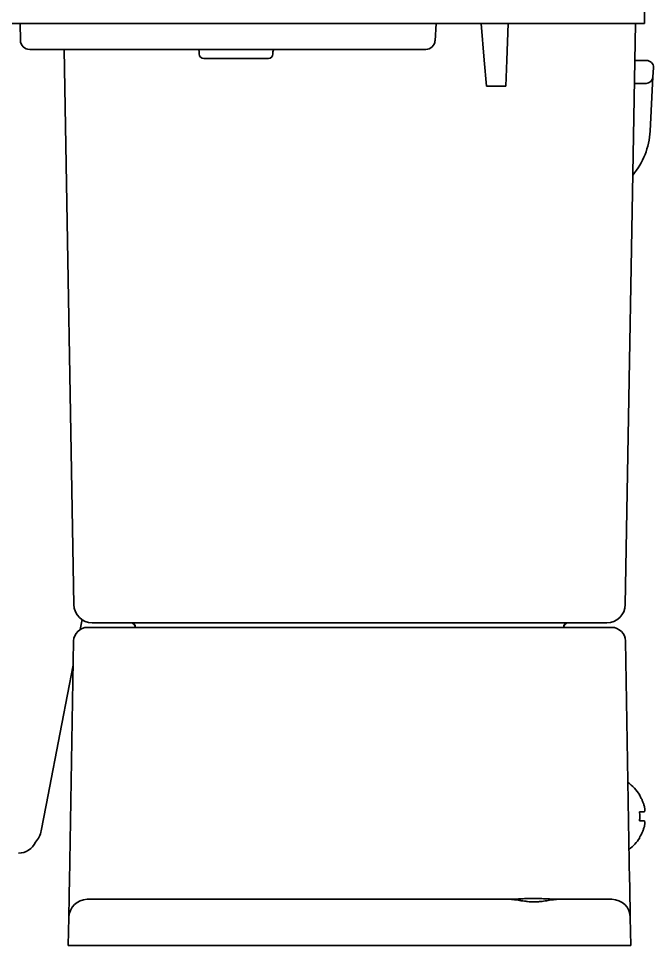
# Model space of a CAD drawing. Extents: x 5809 to 10669, y -850 to 3566.
# Drawn here: x 6610.7 to 6679.5, y 1270.8 to 1371.4 of the extents above; entities that cross this region are included whole.
import ezdxf

# ---------------------------------------------------------------- set-up
doc = ezdxf.new("R2010")
doc.units = 0
doc.header["$LTSCALE"] = 5
doc.layers.add('1', color=7, linetype='CONTINUOUS', true_color=0xffffff)

msp = doc.modelspace()

# ---------------------------------------------------------------- linework, layer by layer
at = {"layer": '1', "color": 7, "linetype": 'Continuous', "lineweight": 35}
for p, q in [((6678.57, 1370.83), (6678.57, 1372.83)), ((6678.57, 1370.83), (5822.57, 1370.83)), ((6610.85, 1370.83), (6610.88, 1369.01)), ((6655.84, 1368.96), (6655.97, 1370.83)), ((6661.19, 1366.87), (6660.84, 1370.83)), ((6663.77, 1370.83), (6663.63, 1366.87)), ((6676.47, 1307.79), (6677.57, 1370.83)), ((6611.88, 1368.03), (6612.88, 1368.03)), ((6612.88, 1368.03), (6653.84, 1368.03)), ((6616.67, 1307.79), (6615.62, 1368.03)), ((6630.27, 1367.78), (6630.27, 1367.53)), ((6638.27, 1367.53), (6638.27, 1367.78)), ((6653.84, 1368.03), (6654.84, 1368.03)), ((6630.77, 1367.03), (6637.77, 1367.03)), ((6661.44, 1364.03), (6661.19, 1366.87)), ((6663.63, 1366.87), (6663.54, 1364.03)), ((6678.78, 1366.83), (6677.5, 1366.83)), ((6679.48, 1365.04), (6679.53, 1366.04)), ((6679.48, 1365.04), (6679.17, 1359.15)), ((6661.44, 1364.03), (6663.54, 1364.03)), ((6678.73, 1364.33), (6677.46, 1364.33)), ((6617.56, 1306.17), (6617.35, 1305.1)), ((6618.15, 1305.33), (6620.65, 1305.33)), ((6620.67, 1305.83), (6618.67, 1305.83)), ((6620.65, 1305.33), (6672.5, 1305.33)), ((6672.47, 1305.83), (6620.67, 1305.83)), ((6623.33, 1305.33), (6623.33, 1305.33)), ((6669.81, 1305.33), (6669.81, 1305.33)), ((6674.47, 1305.83), (6672.47, 1305.83)), ((6672.5, 1305.33), (6675, 1305.33)), ((6616.19, 1277.79), (6616.65, 1303.85)), ((6676.5, 1303.85), (6676.95, 1277.79)), ((6616.6, 1301.22), (6615.38, 1294.88)), ((6615.38, 1294.88), (6613.68, 1286.06)), ((6678.02, 1287.13), (6678.05, 1287.13)), ((6613.68, 1286.06), (6613.14, 1283.27)), ((6678.05, 1282.53), (6678.02, 1282.53)), ((6618.13, 1275.83), (6620.13, 1275.83)), ((6620.13, 1275.83), (6664, 1275.83)), ((6669.15, 1275.83), (6673.02, 1275.83)), ((6673.02, 1275.83), (6675.02, 1275.83)), ((6616.07, 1270.83), (6616.13, 1273.86)), ((6677.02, 1273.86), (6677.07, 1270.83)), ((6620.07, 1270.83), (6616.07, 1270.83)), ((6673.07, 1270.83), (6620.07, 1270.83)), ((6677.07, 1270.83), (6673.07, 1270.83))]:
    msp.add_line(p, q, dxfattribs=at)
for centre, radius, start, end in [((6611.88, 1369.03), 1, 181, 270), ((6654.84, 1369.03), 1, 270, 356), ((6630.02, 1367.78), 0.25, 0, 90), ((6630.77, 1367.53), 0.5, 180, 270), ((6637.77, 1367.53), 0.5, 270, 0), ((6638.52, 1367.78), 0.25, 90, 180), ((6678.78, 1366.08), 0.75, 357, 90), ((6678.73, 1365.08), 0.75, 270, 357), ((6671.18, 1359.57), 8, 319.7329, 357), ((6618.67, 1307.83), 2, 181, 270), ((6674.47, 1307.83), 2, 270, 359), ((6618.15, 1303.83), 1.5, 90, 179), ((6622.83, 1305.33), 0.5, 1, 90), ((6622.87, 1305.33), 0.5, 0, 90), ((6670.27, 1305.33), 0.5, 90, 180), ((6670.31, 1305.33), 0.5, 90, 179), ((6675, 1303.83), 1.5, 1, 90), ((6673.95, 1284.63), 4.8, 31.5837, 54.15), ((6674.27, 1284.83), 3.78, 0.0035, 7.6041), ((6674.27, 1284.83), 3.78, 352.3959, 359.9965), ((6610.69, 1283.75), 2.5, 316.6472, 349.0889), ((6673.95, 1285.03), 4.8, 307.7467, 328.4186), ((6618.13, 1273.83), 2, 90, 179), ((6675.02, 1273.83), 2, 1, 90)]:
    msp.add_arc(centre, radius, start, end, dxfattribs=at)
msp.add_ellipse((6610.67, 1282.83), major_axis=(-1.41, 1.41), ratio=0.999695, start_param=2.356347, end_param=3.517366, dxfattribs=at)
for points in [[(6678.57, 1285.83), (6678.55, 1285.88), (6678.53, 1285.99), (6678.47, 1286.15), (6678.42, 1286.31), (6678.36, 1286.46), (6678.29, 1286.62), (6678.22, 1286.77), (6678.13, 1286.94), (6678.06, 1287.06), (6678.02, 1287.13)], [(6678.57, 1285.33), (6678.57, 1285.35), (6678.58, 1285.4), (6678.58, 1285.47), (6678.58, 1285.54), (6678.58, 1285.61), (6678.58, 1285.68), (6678.58, 1285.75), (6678.57, 1285.8), (6678.57, 1285.83)], [(6678.57, 1284.33), (6678.55, 1284.33), (6678.53, 1284.33), (6678.47, 1284.33), (6678.42, 1284.33), (6678.36, 1284.33), (6678.29, 1284.33), (6678.22, 1284.33), (6678.13, 1284.33), (6678.06, 1284.33), (6678.02, 1284.33)], [(6678.57, 1283.83), (6678.57, 1283.85), (6678.58, 1283.9), (6678.58, 1283.98), (6678.58, 1284.05), (6678.58, 1284.12), (6678.58, 1284.19), (6678.58, 1284.26), (6678.57, 1284.3), (6678.57, 1284.33)]]:
    msp.add_open_spline(points, degree=3, dxfattribs=at)
for points, knots in [([(6678.02, 1285.33), (6678.14, 1285.33), (6678.25, 1285.33), (6678.39, 1285.33), (6678.43, 1285.33), (6678.51, 1285.33), (6678.54, 1285.33), (6678.57, 1285.33)], [0, 0, 0, 0, 0.5, 0.5, 0.75, 0.75, 1, 1, 1, 1]), ([(6678.02, 1282.53), (6678.14, 1282.73), (6678.25, 1282.94), (6678.39, 1283.26), (6678.43, 1283.37), (6678.51, 1283.6), (6678.54, 1283.71), (6678.57, 1283.83)], [0, 0, 0, 0, 0.5, 0.5, 0.75, 0.75, 1, 1, 1, 1]), ([(6616.13, 1273.86), (6616.13, 1273.86), (6616.13, 1273.86), (6616.13, 1273.87), (6616.13, 1273.88), (6616.13, 1273.9), (6616.13, 1273.92), (6616.13, 1273.98), (6616.13, 1274.01), (6616.13, 1274.07), (6616.13, 1274.11), (6616.13, 1274.14), (6616.13, 1274.17), (6616.13, 1274.18), (6616.13, 1274.25), (6616.13, 1274.31), (6616.14, 1274.44), (6616.14, 1274.51), (6616.14, 1274.74), (6616.14, 1274.9), (6616.15, 1275.14), (6616.15, 1275.18), (6616.15, 1275.28), (6616.15, 1275.43), (6616.16, 1275.58), (6616.16, 1275.9), (6616.17, 1276.12), (6616.17, 1276.41), (6616.17, 1276.47), (6616.17, 1276.59), (6616.18, 1276.76), (6616.18, 1276.94), (6616.18, 1277.18), (6616.19, 1277.3), (6616.19, 1277.49), (6616.19, 1277.58), (6616.19, 1277.68), (6616.19, 1277.73), (6616.19, 1277.76), (6616.19, 1277.78), (6616.19, 1277.79)], [0, 0, 0, 0, 0.027789, 0.027789, 0.059151, 0.059151, 0.121874, 0.121874, 0.184598, 0.184598, 0.215959, 0.23164, 0.23164, 0.247321, 0.247321, 0.310044, 0.310044, 0.372767, 0.372767, 0.498214, 0.498214, 0.529576, 0.529576, 0.560937, 0.62366, 0.62366, 0.749107, 0.749107, 0.780469, 0.780469, 0.81183, 0.874553, 0.874553, 0.937277, 0.937277, 0.968638, 0.984319, 0.99216, 0.99216, 1, 1, 1, 1]), ([(6676.95, 1277.79), (6676.95, 1277.78), (6676.95, 1277.76), (6676.95, 1277.73), (6676.95, 1277.68), (6676.96, 1277.58), (6676.96, 1277.36), (6676.96, 1277.18), (6676.97, 1276.82), (6676.97, 1276.59), (6676.98, 1275.9), (6676.99, 1275.47), (6677, 1275.08), (6677, 1275.05), (6677, 1275.01), (6677, 1274.98), (6677, 1274.92), (6677, 1274.79), (6677.01, 1274.66), (6677.01, 1274.44), (6677.01, 1274.31), (6677.01, 1274.18), (6677.01, 1274.17), (6677.01, 1274.14), (6677.02, 1274.11), (6677.02, 1274.07), (6677.02, 1274.01), (6677.02, 1273.98), (6677.02, 1273.92), (6677.02, 1273.9), (6677.02, 1273.87), (6677.02, 1273.86), (6677.02, 1273.86)], [0, 0, 0, 0, 0.007834, 0.007834, 0.015669, 0.031338, 0.062676, 0.125352, 0.125352, 0.250703, 0.250703, 0.501407, 0.501407, 0.517076, 0.517076, 0.532745, 0.532745, 0.564083, 0.626759, 0.626759, 0.75211, 0.75211, 0.767779, 0.767779, 0.783448, 0.814786, 0.814786, 0.877462, 0.877462, 0.940138, 0.940138, 1, 1, 1, 1]), ([(6669.2, 1275.83), (6669.1, 1275.83), (6669, 1275.83), (6668.79, 1275.84), (6668.69, 1275.84), (6668.47, 1275.85), (6668.36, 1275.86), (6668.2, 1275.87), (6668.15, 1275.87), (6668.04, 1275.88), (6667.98, 1275.88), (6667.82, 1275.89), (6667.59, 1275.9), (6667.26, 1275.92), (6666.92, 1275.93), (6666.69, 1275.93), (6666.46, 1275.93), (6666.35, 1275.93), (6666.12, 1275.92), (6666.01, 1275.92), (6665.78, 1275.91), (6665.67, 1275.91), (6665.44, 1275.9), (6665.33, 1275.89), (6665.16, 1275.88), (6665.11, 1275.88), (6665, 1275.87), (6664.94, 1275.87), (6664.78, 1275.86), (6664.67, 1275.85), (6664.46, 1275.84), (6664.36, 1275.84), (6664.15, 1275.83), (6664.05, 1275.83), (6663.94, 1275.83)], [0, 0, 0, 0, 0.0625, 0.0625, 0.125, 0.125, 0.1875, 0.1875, 0.21875, 0.21875, 0.25, 0.25, 0.3125, 0.375, 0.4375, 0.5, 0.5, 0.5625, 0.5625, 0.625, 0.625, 0.6875, 0.6875, 0.75, 0.75, 0.78125, 0.78125, 0.8125, 0.8125, 0.875, 0.875, 0.9375, 0.9375, 1, 1, 1, 1]), ([(6669.15, 1275.83), (6669.06, 1275.83), (6668.97, 1275.82), (6668.82, 1275.81), (6668.77, 1275.81), (6668.68, 1275.79), (6668.63, 1275.79), (6668.48, 1275.77), (6668.37, 1275.75), (6668.17, 1275.72), (6668.06, 1275.7), (6667.85, 1275.67), (6667.74, 1275.65), (6667.51, 1275.62), (6667.4, 1275.6), (6667.26, 1275.59), (6667.23, 1275.59), (6667.17, 1275.58), (6667.08, 1275.57), (6666.99, 1275.57), (6666.82, 1275.55), (6666.7, 1275.55), (6666.46, 1275.55), (6666.34, 1275.55), (6666.11, 1275.57), (6665.99, 1275.58), (6665.82, 1275.6), (6665.73, 1275.61), (6665.65, 1275.62), (6665.59, 1275.62), (6665.56, 1275.63), (6665.42, 1275.65), (6665.31, 1275.67), (6665.14, 1275.69), (6665.09, 1275.7), (6664.98, 1275.72), (6664.93, 1275.73), (6664.77, 1275.75), (6664.67, 1275.77), (6664.52, 1275.79), (6664.47, 1275.79), (6664.37, 1275.81), (6664.32, 1275.81), (6664.18, 1275.82), (6664.09, 1275.83), (6664, 1275.83)], [0, 0, 0, 0, 0.0625, 0.0625, 0.09375, 0.09375, 0.125, 0.125, 0.1875, 0.1875, 0.25, 0.25, 0.3125, 0.3125, 0.375, 0.375, 0.390625, 0.390625, 0.40625, 0.4375, 0.4375, 0.5, 0.5, 0.5625, 0.5625, 0.625, 0.625, 0.65625, 0.671875, 0.671875, 0.6875, 0.6875, 0.75, 0.75, 0.78125, 0.78125, 0.8125, 0.8125, 0.875, 0.875, 0.90625, 0.90625, 0.9375, 0.9375, 1, 1, 1, 1])]:
    msp.add_open_spline(points, degree=3, knots=knots, dxfattribs=at)

doc.saveas('drawing.dxf')
